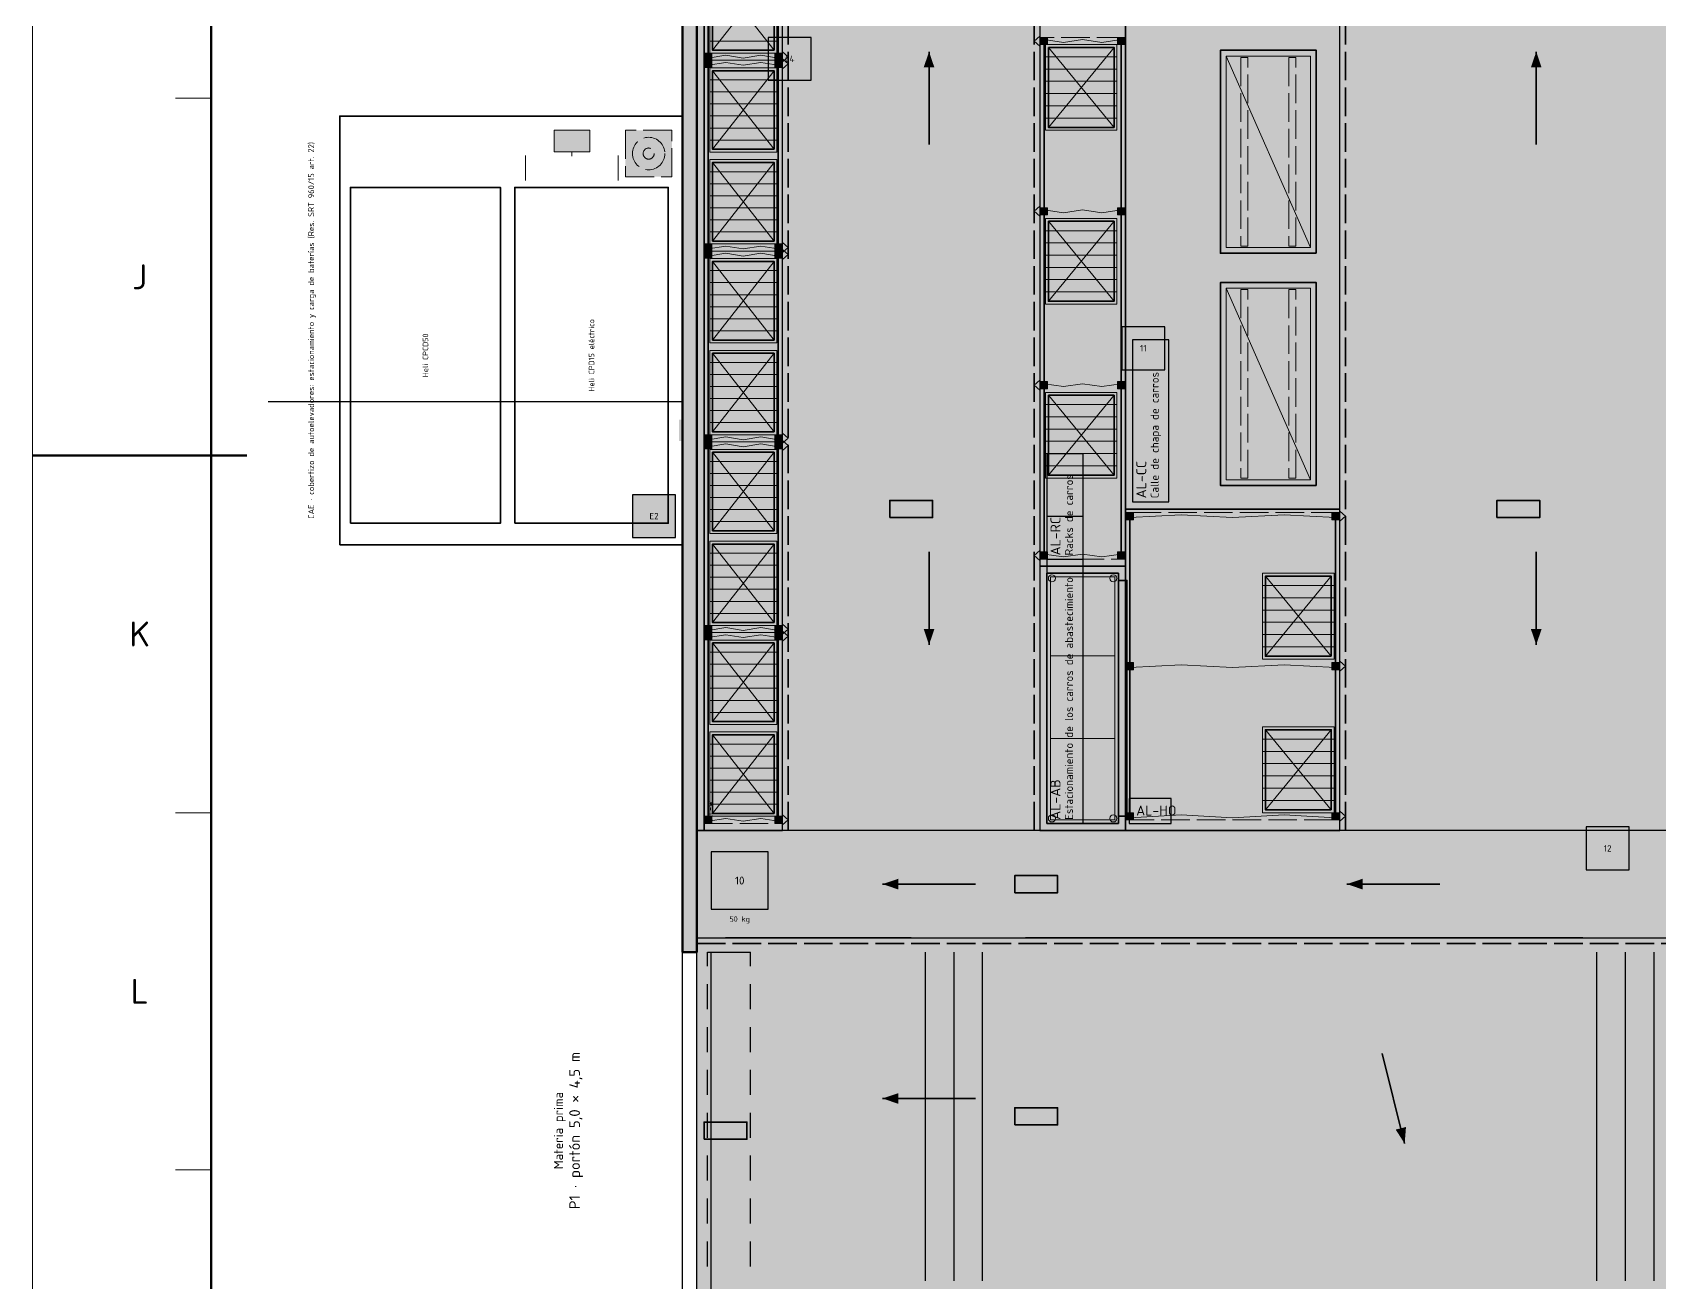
# Model space of a CAD drawing. Header units: millimetres. Extents: x 0 to 1189, y 0 to 841.
# Drawn here: x 0 to 227.8, y 304.8 to 479.7 of the extents above; entities that cross this region are included whole.
import ezdxf
from ezdxf.enums import TextEntityAlignment as Align

# ---------------------------------------------------------------- set-up
doc = ezdxf.new("R2010")
doc.units = ezdxf.units.MM
doc.linetypes.add('IRAM-E-TRAZOS', pattern=[5, 4, -1])
for name, color, linetype, lineweight in [('06-TEXTO', 7, 'CONTINUOUS', 25), ('07-RECUADRO', 7, 'CONTINUOUS', 70), ('08-FINA', 5, 'CONTINUOUS', 18), ('A-ABERTURA', 7, 'CONTINUOUS', 25), ('A-COLUMNA', 7, 'CONTINUOUS', 50), ('A-EQUIPO-FINO', 8, 'CONTINUOUS', 13), ('A-EQUIPO-OCULTO', 8, 'IRAM-E-TRAZOS', 13), ('A-EQUIPO-RELLENO', 9, 'CONTINUOUS', 13), ('A-EXTERIOR', 8, 'CONTINUOUS', 25), ('A-MURO', 7, 'CONTINUOUS', 50), ('A-RELLENO', 9, 'CONTINUOUS', 13), ('A-SECTOR', 1, 'CONTINUOUS', 25), ('A-SECTOR-TXT', 1, 'CONTINUOUS', 25), ('A-SEGURIDAD', 1, 'IRAM-E-TRAZOS', 18), ('A-TEXTO', 7, 'CONTINUOUS', 18), ('S-ESCAPE', 3, 'CONTINUOUS', 35), ('S-INCENDIO', 1, 'CONTINUOUS', 25)]:
    doc.layers.add(name, color=color, linetype=linetype, lineweight=lineweight)
for name, color, linetype, lineweight, true_color in [('A-DEFENSA', 2, 'CONTINUOUS', 35, 0xe6b400), ('A-DEM-AM', 2, 'CONTINUOUS', 35, 0xd7a500), ('A-EQUIPO', 30, 'CONTINUOUS', 35, 0xe67800), ('A-MOBILIARIO', 8, 'CONTINUOUS', 18, 0x50505a), ('A-PASILLO', 2, 'IRAM-E-TRAZOS', 35, 0xd7a500), ('A-SENDA', 2, 'CONTINUOUS', 25, 0xd7a500)]:
    doc.layers.add(name, color=color, linetype=linetype, lineweight=lineweight, true_color=true_color)
doc.styles.add('ISO3098', font='isocpeur.ttf')

msp = doc.modelspace()

# ---------------------------------------------------------------- hatches: boundary and pattern name
at = {"layer": 'A-ABERTURA', "true_color": 0x3c3c3c}
h = msp.add_hatch(color=7, dxfattribs=at)
h.dxf.hatch_style = 1
h.paths.add_polyline_path([(95, 351), (95, 353.5), (91, 353.5), (91, 351)])
at = {"layer": 'A-COLUMNA', "true_color": 0x000000}
h = msp.add_hatch(color=7, dxfattribs=at)
h.dxf.hatch_style = 1
h.paths.add_polyline_path([(90.5, 422.5), (93.5, 422.5), (93.5, 425.5), (90.5, 425.5)])
h = msp.add_hatch(color=7, dxfattribs=at)
h.dxf.hatch_style = 1
h.paths.add_polyline_path([(91, 351), (95, 351), (95, 355), (91, 355)])
h = msp.add_hatch(color=7, dxfattribs=at)
h.dxf.hatch_style = 1
h.paths.add_polyline_path([(167, 351), (171, 351), (171, 355), (167, 355)])
at = {"layer": 'A-EQUIPO-RELLENO', "true_color": 0xeedec0}
h = msp.add_hatch(color=7, dxfattribs=at)
h.dxf.hatch_style = 1
h.paths.add_polyline_path([(104.2, 476.8), (104.2, 488.6), (94.8, 488.6), (94.8, 476.8)])
at = {"layer": 'A-EQUIPO-RELLENO', "true_color": 0x969ba0}
h = msp.add_hatch(color=7, dxfattribs=at)
h.dxf.hatch_style = 1
h.paths.add_polyline_path([(141.1, 479), (141.1, 478), (142.1, 478), (142.1, 479)])
h = msp.add_hatch(color=7, dxfattribs=at)
h.dxf.hatch_style = 1
h.paths.add_polyline_path([(151.9, 479), (151.9, 478), (152.9, 478), (152.9, 479)])
h = msp.add_hatch(color=7, dxfattribs=at)
h.dxf.hatch_style = 1
h.paths.add_polyline_path([(95.1, 475.8), (95.1, 476.8), (94.1, 476.8), (94.1, 475.8)])
h = msp.add_hatch(color=7, dxfattribs=at)
h.dxf.hatch_style = 1
h.paths.add_polyline_path([(104.9, 475.8), (104.9, 476.8), (103.9, 476.8), (103.9, 475.8)])
at = {"layer": 'A-EQUIPO-RELLENO', "true_color": 0xeedec0}
h = msp.add_hatch(color=7, dxfattribs=at)
h.dxf.hatch_style = 1
h.paths.add_polyline_path([(141.8, 478), (141.8, 466), (151.8, 466), (151.8, 478)])
at = {"layer": 'A-EQUIPO-RELLENO', "true_color": 0xe8ecf2}
h = msp.add_hatch(color=7, dxfattribs=at)
h.dxf.hatch_style = 1
h.paths.add_polyline_path([(179.7, 448.8), (179.7, 477.2), (166.3, 477.2), (166.3, 448.8)])
at = {"layer": 'A-EQUIPO-RELLENO', "true_color": 0x969ba0}
h = msp.add_hatch(color=7, dxfattribs=at)
h.dxf.hatch_style = 1
h.paths.add_polyline_path([(95.1, 474.8), (95.1, 475.8), (94.1, 475.8), (94.1, 474.8)])
at = {"layer": 'A-EQUIPO-RELLENO', "true_color": 0xeedec0}
h = msp.add_hatch(color=7, dxfattribs=at)
h.dxf.hatch_style = 1
h.paths.add_polyline_path([(104.2, 462.95), (104.2, 474.75), (94.8, 474.75), (94.8, 462.95)])
at = {"layer": 'A-EQUIPO-RELLENO', "true_color": 0x969ba0}
h = msp.add_hatch(color=7, dxfattribs=at)
h.dxf.hatch_style = 1
h.paths.add_polyline_path([(104.9, 474.8), (104.9, 475.8), (103.9, 475.8), (103.9, 474.8)])
at = {"layer": 'A-EQUIPO-RELLENO', "true_color": 0xcdd0d4}
h = msp.add_hatch(color=7, dxfattribs=at)
h.dxf.hatch_style = 1
h.paths.add_polyline_path([(73, 463), (78, 463), (78, 466), (73, 466)])
at = {"layer": 'A-EQUIPO-RELLENO', "true_color": 0xd6ecd6}
h = msp.add_hatch(color=7, dxfattribs=at)
h.dxf.hatch_style = 1
h.paths.add_polyline_path([(83, 459.5), (89.5, 459.5), (89.5, 466), (83, 466)])
at = {"layer": 'A-EQUIPO-RELLENO', "true_color": 0xeedec0}
h = msp.add_hatch(color=7, dxfattribs=at)
h.dxf.hatch_style = 1
h.paths.add_polyline_path([(104.2, 450.1), (104.2, 461.9), (94.8, 461.9), (94.8, 450.1)])
at = {"layer": 'A-EQUIPO-RELLENO', "true_color": 0x969ba0}
h = msp.add_hatch(color=7, dxfattribs=at)
h.dxf.hatch_style = 1
h.paths.add_polyline_path([(141.1, 455.17), (141.1, 454.17), (142.1, 454.17), (142.1, 455.17)])
at = {"layer": 'A-EQUIPO-RELLENO', "true_color": 0xeedec0}
h = msp.add_hatch(color=7, dxfattribs=at)
h.dxf.hatch_style = 1
h.paths.add_polyline_path([(141.8, 453.67), (141.8, 441.67), (151.8, 441.67), (151.8, 453.67)])
at = {"layer": 'A-EQUIPO-RELLENO', "true_color": 0x969ba0}
h = msp.add_hatch(color=7, dxfattribs=at)
h.dxf.hatch_style = 1
h.paths.add_polyline_path([(151.9, 455.17), (151.9, 454.17), (152.9, 454.17), (152.9, 455.17)])
h = msp.add_hatch(color=7, dxfattribs=at)
h.dxf.hatch_style = 1
h.paths.add_polyline_path([(95.1, 449.1), (95.1, 450.1), (94.1, 450.1), (94.1, 449.1)])
h = msp.add_hatch(color=7, dxfattribs=at)
h.dxf.hatch_style = 1
h.paths.add_polyline_path([(95.1, 448.1), (95.1, 449.1), (94.1, 449.1), (94.1, 448.1)])
h = msp.add_hatch(color=7, dxfattribs=at)
h.dxf.hatch_style = 1
h.paths.add_polyline_path([(104.9, 449.1), (104.9, 450.1), (103.9, 450.1), (103.9, 449.1)])
h = msp.add_hatch(color=7, dxfattribs=at)
h.dxf.hatch_style = 1
h.paths.add_polyline_path([(104.9, 448.1), (104.9, 449.1), (103.9, 449.1), (103.9, 448.1)])
at = {"layer": 'A-EQUIPO-RELLENO', "true_color": 0xeedec0}
h = msp.add_hatch(color=7, dxfattribs=at)
h.dxf.hatch_style = 1
h.paths.add_polyline_path([(104.2, 436.25), (104.2, 448.05), (94.8, 448.05), (94.8, 436.25)])
at = {"layer": 'A-EQUIPO-RELLENO', "true_color": 0xe8ecf2}
h = msp.add_hatch(color=7, dxfattribs=at)
h.dxf.hatch_style = 1
h.paths.add_polyline_path([(179.7, 416.3), (179.7, 444.7), (166.3, 444.7), (166.3, 416.3)])
at = {"layer": 'A-EQUIPO-RELLENO', "true_color": 0xeedec0}
h = msp.add_hatch(color=7, dxfattribs=at)
h.dxf.hatch_style = 1
h.paths.add_polyline_path([(104.2, 423.4), (104.2, 435.2), (94.8, 435.2), (94.8, 423.4)])
at = {"layer": 'A-EQUIPO-RELLENO', "true_color": 0x969ba0}
h = msp.add_hatch(color=7, dxfattribs=at)
h.dxf.hatch_style = 1
h.paths.add_polyline_path([(141.1, 430.83), (141.1, 429.83), (142.1, 429.83), (142.1, 430.83)])
h = msp.add_hatch(color=7, dxfattribs=at)
h.dxf.hatch_style = 1
h.paths.add_polyline_path([(151.9, 430.83), (151.9, 429.83), (152.9, 429.83), (152.9, 430.83)])
at = {"layer": 'A-EQUIPO-RELLENO', "true_color": 0xeedec0}
h = msp.add_hatch(color=7, dxfattribs=at)
h.dxf.hatch_style = 1
h.paths.add_polyline_path([(141.8, 429.33), (141.8, 417.33), (151.8, 417.33), (151.8, 429.33)])
at = {"layer": 'A-EQUIPO-RELLENO', "true_color": 0x969ba0}
h = msp.add_hatch(color=7, dxfattribs=at)
h.dxf.hatch_style = 1
h.paths.add_polyline_path([(95.1, 422.4), (95.1, 423.4), (94.1, 423.4), (94.1, 422.4)])
h = msp.add_hatch(color=7, dxfattribs=at)
h.dxf.hatch_style = 1
h.paths.add_polyline_path([(95.1, 421.4), (95.1, 422.4), (94.1, 422.4), (94.1, 421.4)])
at = {"layer": 'A-EQUIPO-RELLENO', "true_color": 0xeedec0}
h = msp.add_hatch(color=7, dxfattribs=at)
h.dxf.hatch_style = 1
h.paths.add_polyline_path([(104.2, 409.55), (104.2, 421.35), (94.8, 421.35), (94.8, 409.55)])
at = {"layer": 'A-EQUIPO-RELLENO', "true_color": 0x969ba0}
h = msp.add_hatch(color=7, dxfattribs=at)
h.dxf.hatch_style = 1
h.paths.add_polyline_path([(104.9, 422.4), (104.9, 423.4), (103.9, 423.4), (103.9, 422.4)])
h = msp.add_hatch(color=7, dxfattribs=at)
h.dxf.hatch_style = 1
h.paths.add_polyline_path([(104.9, 421.4), (104.9, 422.4), (103.9, 422.4), (103.9, 421.4)])
h = msp.add_hatch(color=7, dxfattribs=at)
h.dxf.hatch_style = 1
h.paths.add_polyline_path([(154.1, 411.5), (154.1, 412.5), (153.1, 412.5), (153.1, 411.5)])
h = msp.add_hatch(color=7, dxfattribs=at)
h.dxf.hatch_style = 1
h.paths.add_polyline_path([(182.9, 411.5), (182.9, 412.5), (181.9, 412.5), (181.9, 411.5)])
at = {"layer": 'A-EQUIPO-RELLENO', "true_color": 0xeedec0}
h = msp.add_hatch(color=7, dxfattribs=at)
h.dxf.hatch_style = 1
h.paths.add_polyline_path([(104.2, 396.7), (104.2, 408.5), (94.8, 408.5), (94.8, 396.7)])
at = {"layer": 'A-EQUIPO-RELLENO', "true_color": 0x969ba0}
h = msp.add_hatch(color=7, dxfattribs=at)
h.dxf.hatch_style = 1
h.paths.add_polyline_path([(141.1, 407), (141.1, 406), (142.1, 406), (142.1, 407)])
h = msp.add_hatch(color=7, dxfattribs=at)
h.dxf.hatch_style = 1
h.paths.add_polyline_path([(151.9, 407), (151.9, 406), (152.9, 406), (152.9, 407)])
at = {"layer": 'A-EQUIPO-RELLENO', "true_color": 0xeeeeee}
h = msp.add_hatch(color=7, dxfattribs=at)
h.dxf.hatch_style = 1
h.paths.add_polyline_path([(142, 404), (142, 369), (152, 369), (152, 404)])
at = {"layer": 'A-EQUIPO-RELLENO', "true_color": 0xeedec0}
h = msp.add_hatch(color=7, dxfattribs=at)
h.dxf.hatch_style = 1
h.paths.add_polyline_path([(182.2, 392), (182.2, 404), (172.2, 404), (172.2, 392)])
at = {"layer": 'A-EQUIPO-RELLENO', "true_color": 0x969ba0}
h = msp.add_hatch(color=7, dxfattribs=at)
h.dxf.hatch_style = 1
h.paths.add_polyline_path([(95.1, 395.7), (95.1, 396.7), (94.1, 396.7), (94.1, 395.7)])
h = msp.add_hatch(color=7, dxfattribs=at)
h.dxf.hatch_style = 1
h.paths.add_polyline_path([(104.9, 395.7), (104.9, 396.7), (103.9, 396.7), (103.9, 395.7)])
h = msp.add_hatch(color=7, dxfattribs=at)
h.dxf.hatch_style = 1
h.paths.add_polyline_path([(95.1, 394.7), (95.1, 395.7), (94.1, 395.7), (94.1, 394.7)])
at = {"layer": 'A-EQUIPO-RELLENO', "true_color": 0xeedec0}
h = msp.add_hatch(color=7, dxfattribs=at)
h.dxf.hatch_style = 1
h.paths.add_polyline_path([(104.2, 382.85), (104.2, 394.65), (94.8, 394.65), (94.8, 382.85)])
at = {"layer": 'A-EQUIPO-RELLENO', "true_color": 0x969ba0}
h = msp.add_hatch(color=7, dxfattribs=at)
h.dxf.hatch_style = 1
h.paths.add_polyline_path([(104.9, 394.7), (104.9, 395.7), (103.9, 395.7), (103.9, 394.7)])
h = msp.add_hatch(color=7, dxfattribs=at)
h.dxf.hatch_style = 1
h.paths.add_polyline_path([(154.1, 390.5), (154.1, 391.5), (153.1, 391.5), (153.1, 390.5)])
h = msp.add_hatch(color=7, dxfattribs=at)
h.dxf.hatch_style = 1
h.paths.add_polyline_path([(182.9, 390.5), (182.9, 391.5), (181.9, 391.5), (181.9, 390.5)])
at = {"layer": 'A-EQUIPO-RELLENO', "true_color": 0xeedec0}
h = msp.add_hatch(color=7, dxfattribs=at)
h.dxf.hatch_style = 1
h.paths.add_polyline_path([(104.2, 370), (104.2, 381.8), (94.8, 381.8), (94.8, 370)])
h = msp.add_hatch(color=7, dxfattribs=at)
h.dxf.hatch_style = 1
h.paths.add_polyline_path([(182.2, 370.5), (182.2, 382.5), (172.2, 382.5), (172.2, 370.5)])
at = {"layer": 'A-EQUIPO-RELLENO', "true_color": 0x969ba0}
h = msp.add_hatch(color=7, dxfattribs=at)
h.dxf.hatch_style = 1
h.paths.add_polyline_path([(95.1, 369), (95.1, 370), (94.1, 370), (94.1, 369)])
h = msp.add_hatch(color=7, dxfattribs=at)
h.dxf.hatch_style = 1
h.paths.add_polyline_path([(104.9, 369), (104.9, 370), (103.9, 370), (103.9, 369)])
h = msp.add_hatch(color=7, dxfattribs=at)
h.dxf.hatch_style = 1
h.paths.add_polyline_path([(154.1, 369.5), (154.1, 370.5), (153.1, 370.5), (153.1, 369.5)])
h = msp.add_hatch(color=7, dxfattribs=at)
h.dxf.hatch_style = 1
h.paths.add_polyline_path([(182.9, 369.5), (182.9, 370.5), (181.9, 370.5), (181.9, 369.5)])
at = {"layer": 'A-MURO', "true_color": 0x464646}
h = msp.add_hatch(color=7, dxfattribs=at)
h.dxf.hatch_style = 1
h.paths.add_polyline_path([(123, 640), (123, 638), (93, 638), (93, 351), (91, 351), (91, 640)])
at = {"layer": 'A-RELLENO', "true_color": 0xcde1f5}
h = msp.add_hatch(color=7, dxfattribs=at)
h.dxf.hatch_style = 1
h.paths.add_polyline_path([(93, 368), (94, 368), (94, 638), (93, 638)])
h = msp.add_hatch(color=7, dxfattribs=at)
h.dxf.hatch_style = 1
h.paths.add_polyline_path([(94, 368), (105, 368), (105, 638), (94, 638)])
at = {"layer": 'A-RELLENO', "true_color": 0xe2e2e2}
h = msp.add_hatch(color=7, dxfattribs=at)
h.dxf.hatch_style = 1
h.paths.add_polyline_path([(105, 368), (141, 368), (141, 638), (105, 638)])
h = msp.add_hatch(color=7, dxfattribs=at)
h.dxf.hatch_style = 1
h.paths.add_polyline_path([(183, 368), (233, 368), (233, 638), (183, 638)])
at = {"layer": 'A-RELLENO', "true_color": 0xcde1f5}
h = msp.add_hatch(color=7, dxfattribs=at)
h.dxf.hatch_style = 1
h.paths.add_polyline_path([(141, 405), (153, 405), (153, 529.5), (141, 529.5)])
h = msp.add_hatch(color=7, dxfattribs=at)
h.dxf.hatch_style = 1
h.paths.add_polyline_path([(153, 413), (183, 413), (183, 511), (153, 511)])
h = msp.add_hatch(color=7, dxfattribs=at)
h.dxf.hatch_style = 1
h.paths.add_polyline_path([(153, 368), (183, 368), (183, 413), (153, 413)])
h = msp.add_hatch(color=7, dxfattribs=at)
h.dxf.hatch_style = 1
h.paths.add_polyline_path([(141, 368), (153, 368), (153, 405), (141, 405)])
at = {"layer": 'A-RELLENO', "true_color": 0xfff4b4}
h = msp.add_hatch(color=7, dxfattribs=at)
h.dxf.hatch_style = 1
h.paths.add_polyline_path([(93, 353), (853, 353), (853, 368), (93, 368)])
at = {"layer": 'A-RELLENO', "true_color": 0xe2e2e2}
h = msp.add_hatch(color=7, dxfattribs=at)
h.dxf.hatch_style = 1
h.paths.add_polyline_path([(93, 303), (853, 303), (853, 353), (93, 353)])
at = {"layer": 'A-SECTOR-TXT', "true_color": 0xffffff}
h = msp.add_hatch(color=7, dxfattribs=at)
h.dxf.hatch_style = 1
h.paths.add_polyline_path([(159.06, 414), (159.06, 436.67), (154, 436.67), (154, 414)])
h = msp.add_hatch(color=7, dxfattribs=at)
h.dxf.hatch_style = 1
h.paths.add_polyline_path([(147.06, 406), (147.06, 420.73), (142, 420.73), (142, 406)])
h = msp.add_hatch(color=7, dxfattribs=at)
h.dxf.hatch_style = 1
h.paths.add_polyline_path([(147.06, 369), (147.06, 411.95), (142, 411.95), (142, 369)])
h = msp.add_hatch(color=7, dxfattribs=at)
h.dxf.hatch_style = 1
h.paths.add_polyline_path([(153.5, 368.97), (159.41, 368.97), (159.41, 372.5), (153.5, 372.5)])
at = {"layer": 'S-ESCAPE', "true_color": 0x008c46}
h = msp.add_hatch(color=7, dxfattribs=at)
h.dxf.hatch_style = 1
h.paths.add_polyline_path([(125.5, 477), (124.75, 474.8), (126.25, 474.8)])
h = msp.add_hatch(color=7, dxfattribs=at)
h.dxf.hatch_style = 1
h.paths.add_polyline_path([(210.5, 477), (209.75, 474.8), (211.25, 474.8)])
h = msp.add_hatch(color=7, dxfattribs=at)
h.dxf.hatch_style = 1
h.paths.add_polyline_path([(120, 411.8), (123, 411.8), (123, 414.2), (120, 414.2)])
h = msp.add_hatch(color=7, dxfattribs=at)
h.dxf.hatch_style = 1
h.paths.add_polyline_path([(205, 411.8), (208, 411.8), (208, 414.2), (205, 414.2)])
h = msp.add_hatch(color=7, dxfattribs=at)
h.dxf.hatch_style = 1
h.paths.add_polyline_path([(125.5, 394), (126.25, 396.2), (124.75, 396.2)])
h = msp.add_hatch(color=7, dxfattribs=at)
h.dxf.hatch_style = 1
h.paths.add_polyline_path([(210.5, 394), (211.25, 396.2), (209.75, 396.2)])
h = msp.add_hatch(color=7, dxfattribs=at)
h.dxf.hatch_style = 1
h.paths.add_polyline_path([(119, 360.5), (121.2, 359.75), (121.2, 361.25)])
h = msp.add_hatch(color=7, dxfattribs=at)
h.dxf.hatch_style = 1
h.paths.add_polyline_path([(137.5, 359.3), (140.5, 359.3), (140.5, 361.7), (137.5, 361.7)])
h = msp.add_hatch(color=7, dxfattribs=at)
h.dxf.hatch_style = 1
h.paths.add_polyline_path([(184, 360.5), (186.2, 359.75), (186.2, 361.25)])
h = msp.add_hatch(color=7, dxfattribs=at)
h.dxf.hatch_style = 1
h.paths.add_polyline_path([(119, 330.5), (121.2, 329.75), (121.2, 331.25)])
h = msp.add_hatch(color=7, dxfattribs=at)
h.dxf.hatch_style = 1
h.paths.add_polyline_path([(137.5, 326.8), (140.5, 326.8), (140.5, 329.2), (137.5, 329.2)])
h = msp.add_hatch(color=7, dxfattribs=at)
h.dxf.hatch_style = 1
h.paths.add_polyline_path([(94, 324.8), (97, 324.8), (97, 327.2), (94, 327.2)])
h = msp.add_hatch(color=7, dxfattribs=at)
h.dxf.hatch_style = 1
h.paths.add_polyline_path([(192.08, 324.19), (192.27, 326.51), (190.82, 326.15)])
at = {"layer": 'S-INCENDIO', "true_color": 0xc81414}
h = msp.add_hatch(color=7, dxfattribs=at)
h.dxf.hatch_style = 1
h.paths.add_polyline_path([(103, 473), (109, 473), (109, 479), (103, 479)])
h = msp.add_hatch(color=7, dxfattribs=at)
h.dxf.hatch_style = 1
h.paths.add_polyline_path([(152.5, 432.5), (158.5, 432.5), (158.5, 438.5), (152.5, 438.5)])
h = msp.add_hatch(color=7, dxfattribs=at)
h.dxf.hatch_style = 1
h.paths.add_polyline_path([(84, 409), (90, 409), (90, 415), (84, 415)])
h = msp.add_hatch(color=7, dxfattribs=at)
h.dxf.hatch_style = 1
h.paths.add_polyline_path([(217.5, 362.5), (223.5, 362.5), (223.5, 368.5), (217.5, 368.5)])
h = msp.add_hatch(color=7, dxfattribs=at)
h.dxf.hatch_style = 1
h.paths.add_polyline_path([(95, 357), (103, 357), (103, 365), (95, 365)])

# ---------------------------------------------------------------- linework, layer by layer
at = {"layer": '07-RECUADRO'}
msp.add_line((0, 420.5), (30, 420.5), dxfattribs=at)
msp.add_lwpolyline([(25, 10), (1179, 10), (1179, 831), (25, 831)], close=True, dxfattribs=at)
at = {"layer": '08-FINA'}
for p, q in [((25, 470.5), (20, 470.5)), ((25, 370.5), (20, 370.5)), ((25, 320.5), (20, 320.5))]:
    msp.add_line(p, q, dxfattribs=at)
msp.add_lwpolyline([(0, 0), (1189, 0), (1189, 841), (0, 841)], close=True, dxfattribs=at)
at = {"layer": 'A-ABERTURA'}
for p, q in [((93, 301), (93, 351)), ((94.5, 349), (94.5, 351)), ((94.5, 351), (100.5, 351)), ((95, 301), (95, 351)), ((100.5, 349), (100.5, 351)), ((94.5, 343), (94.5, 346.5)), ((100.5, 343), (100.5, 346.5)), ((94.5, 337), (94.5, 340.5)), ((100.5, 337), (100.5, 340.5)), ((94.5, 331), (94.5, 334.5)), ((100.5, 331), (100.5, 334.5)), ((94.5, 325), (94.5, 328.5)), ((100.5, 325), (100.5, 328.5)), ((94.5, 319), (94.5, 322.5)), ((100.5, 319), (100.5, 322.5)), ((94.5, 313), (94.5, 316.5)), ((100.5, 313), (100.5, 316.5)), ((94.5, 307), (94.5, 310.5)), ((100.5, 307), (100.5, 310.5))]:
    msp.add_line(p, q, dxfattribs=at)
at = {"layer": 'A-DEFENSA'}
for p, q in [((97, 353), (123, 353)), ((139, 353), (217, 353))]:
    msp.add_line(p, q, dxfattribs=at)
at = {"layer": 'A-DEM-AM'}
for points in [[(44.5, 411), (65.5, 411), (65.5, 458), (44.5, 458)], [(67.5, 411), (89, 411), (89, 458), (67.5, 458)]]:
    msp.add_lwpolyline(points, close=True, dxfattribs=at)
at = {"layer": 'A-EQUIPO'}
for p, q in [((94.6, 475.8), (94.6, 502.5)), ((104.4, 475.8), (104.4, 502.5)), ((141.6, 479), (141.6, 406)), ((152.4, 479), (152.4, 406)), ((94.6, 449.1), (94.6, 475.8)), ((104.4, 449.1), (104.4, 475.8)), ((94.6, 422.4), (94.6, 449.1)), ((104.4, 422.4), (104.4, 449.1)), ((94.6, 395.7), (94.6, 422.4)), ((104.4, 395.7), (104.4, 422.4)), ((153.6, 369.5), (153.6, 412.5)), ((182.4, 369.5), (182.4, 412.5)), ((94.6, 369), (94.6, 395.7)), ((104.4, 369), (104.4, 395.7))]:
    msp.add_line(p, q, dxfattribs=at)
for points in [[(103.8, 477.2), (103.8, 488.2), (95.2, 488.2), (95.2, 477.2)], [(142.2, 477.6), (142.2, 466.4), (151.4, 466.4), (151.4, 477.6)], [(179.7, 448.8), (179.7, 477.2), (166.3, 477.2), (166.3, 448.8)], [(103.8, 463.35), (103.8, 474.35), (95.2, 474.35), (95.2, 463.35)], [(43, 408), (91, 408), (91, 468), (43, 468)], [(103.8, 450.5), (103.8, 461.5), (95.2, 461.5), (95.2, 450.5)], [(142.2, 453.27), (142.2, 442.07), (151.4, 442.07), (151.4, 453.27)], [(103.8, 436.65), (103.8, 447.65), (95.2, 447.65), (95.2, 436.65)], [(179.7, 416.3), (179.7, 444.7), (166.3, 444.7), (166.3, 416.3)], [(103.8, 423.8), (103.8, 434.8), (95.2, 434.8), (95.2, 423.8)], [(142.2, 428.93), (142.2, 417.73), (151.4, 417.73), (151.4, 428.93)], [(103.8, 409.95), (103.8, 420.95), (95.2, 420.95), (95.2, 409.95)], [(103.8, 397.1), (103.8, 408.1), (95.2, 408.1), (95.2, 397.1)], [(142, 404), (142, 369), (152, 369), (152, 404)], [(181.8, 392.4), (181.8, 403.6), (172.6, 403.6), (172.6, 392.4)], [(103.8, 383.25), (103.8, 394.25), (95.2, 394.25), (95.2, 383.25)], [(103.8, 370.4), (103.8, 381.4), (95.2, 381.4), (95.2, 370.4)], [(181.8, 370.9), (181.8, 382.1), (172.6, 382.1), (172.6, 370.9)]]:
    msp.add_lwpolyline(points, close=True, dxfattribs=at)
msp.add_lwpolyline([(152, 403), (153.2, 403), (153.2, 370), (152, 370)], dxfattribs=at)
at = {"layer": 'A-EQUIPO-FINO'}
for p, q in [((103.8, 477.2), (95.2, 488.2)), ((95.2, 477.2), (103.8, 488.2)), ((104.2, 478.49), (94.8, 478.49)), ((141.8, 476.29), (151.8, 476.29)), ((142.2, 477.6), (151.4, 466.4)), ((151.4, 477.6), (142.2, 466.4)), ((178.9, 449.6), (167.1, 476.4)), ((103.8, 463.35), (95.2, 474.35)), ((95.2, 463.35), (103.8, 474.35)), ((141.8, 474.57), (151.8, 474.57)), ((104.2, 473.06), (94.8, 473.06)), ((141.8, 472.86), (151.8, 472.86)), ((104.2, 471.38), (94.8, 471.38)), ((104.2, 469.69), (94.8, 469.69)), ((141.8, 471.14), (151.8, 471.14)), ((141.8, 469.43), (151.8, 469.43)), ((104.2, 468.01), (94.8, 468.01)), ((141.8, 467.71), (151.8, 467.71)), ((104.2, 466.32), (94.8, 466.32)), ((104.2, 464.64), (94.8, 464.64)), ((75.5, 463), (75.5, 462.38)), ((104.2, 460.21), (94.8, 460.21)), ((103.8, 450.5), (95.2, 461.5)), ((95.2, 450.5), (103.8, 461.5)), ((104.2, 458.53), (94.8, 458.53)), ((104.2, 456.84), (94.8, 456.84)), ((104.2, 455.16), (94.8, 455.16)), ((104.2, 453.47), (94.8, 453.47)), ((142.2, 453.27), (151.4, 442.07)), ((151.4, 453.27), (142.2, 442.07)), ((104.2, 451.79), (94.8, 451.79)), ((141.8, 451.95), (151.8, 451.95)), ((141.8, 450.24), (151.8, 450.24)), ((103.8, 436.65), (95.2, 447.65)), ((95.2, 436.65), (103.8, 447.65)), ((141.8, 448.52), (151.8, 448.52)), ((141.8, 446.81), (151.8, 446.81)), ((104.2, 446.36), (94.8, 446.36)), ((104.2, 444.68), (94.8, 444.68)), ((141.8, 445.1), (151.8, 445.1)), ((104.2, 442.99), (94.8, 442.99)), ((141.8, 443.38), (151.8, 443.38)), ((178.9, 417.1), (167.1, 443.9)), ((104.2, 441.31), (94.8, 441.31)), ((104.2, 439.62), (94.8, 439.62)), ((104.2, 437.94), (94.8, 437.94)), ((104.2, 433.51), (94.8, 433.51)), ((103.8, 423.8), (95.2, 434.8)), ((95.2, 423.8), (103.8, 434.8)), ((104.2, 431.83), (94.8, 431.83)), ((104.2, 430.14), (94.8, 430.14)), ((104.2, 428.46), (94.8, 428.46)), ((142.2, 428.93), (151.4, 417.73)), ((151.4, 428.93), (142.2, 417.73)), ((104.2, 426.77), (94.8, 426.77)), ((141.8, 427.62), (151.8, 427.62)), ((141.8, 425.9), (151.8, 425.9)), ((104.2, 425.09), (94.8, 425.09)), ((141.8, 424.19), (151.8, 424.19)), ((141.8, 422.48), (151.8, 422.48)), ((104.2, 419.66), (94.8, 419.66)), ((103.8, 409.95), (95.2, 420.95)), ((95.2, 409.95), (103.8, 420.95)), ((141.8, 420.76), (151.8, 420.76)), ((104.2, 417.98), (94.8, 417.98)), ((141.8, 419.05), (151.8, 419.05)), ((104.2, 416.29), (94.8, 416.29)), ((104.2, 414.61), (94.8, 414.61)), ((104.2, 412.92), (94.8, 412.92)), ((104.2, 411.24), (94.8, 411.24)), ((103.8, 397.1), (95.2, 408.1)), ((95.2, 397.1), (103.8, 408.1)), ((104.2, 406.81), (94.8, 406.81)), ((104.2, 405.13), (94.8, 405.13)), ((104.2, 403.44), (94.8, 403.44)), ((181.8, 392.4), (172.6, 403.6)), ((172.6, 392.4), (181.8, 403.6)), ((104.2, 401.76), (94.8, 401.76)), ((182.2, 402.29), (172.2, 402.29)), ((104.2, 400.07), (94.8, 400.07)), ((182.2, 400.57), (172.2, 400.57)), ((182.2, 398.86), (172.2, 398.86)), ((104.2, 398.39), (94.8, 398.39)), ((182.2, 397.14), (172.2, 397.14)), ((103.8, 383.25), (95.2, 394.25)), ((95.2, 383.25), (103.8, 394.25)), ((182.2, 395.43), (172.2, 395.43)), ((104.2, 392.96), (94.8, 392.96)), ((142.5, 392.45), (151.5, 392.45)), ((182.2, 393.71), (172.2, 393.71)), ((104.2, 391.28), (94.8, 391.28)), ((104.2, 389.59), (94.8, 389.59)), ((104.2, 387.91), (94.8, 387.91)), ((104.2, 386.22), (94.8, 386.22)), ((104.2, 384.54), (94.8, 384.54)), ((103.8, 370.4), (95.2, 381.4)), ((95.2, 370.4), (103.8, 381.4)), ((142.5, 380.9), (151.5, 380.9)), ((182.2, 380.79), (172.2, 380.79)), ((181.8, 370.9), (172.6, 382.1)), ((172.6, 370.9), (181.8, 382.1)), ((104.2, 380.11), (94.8, 380.11)), ((104.2, 378.43), (94.8, 378.43)), ((182.2, 379.07), (172.2, 379.07)), ((104.2, 376.74), (94.8, 376.74)), ((182.2, 377.36), (172.2, 377.36)), ((104.2, 375.06), (94.8, 375.06)), ((182.2, 375.64), (172.2, 375.64)), ((182.2, 373.93), (172.2, 373.93)), ((104.2, 373.37), (94.8, 373.37)), ((104.2, 371.69), (94.8, 371.69)), ((182.2, 372.21), (172.2, 372.21))]:
    msp.add_line(p, q, dxfattribs=at)
for points in [[(104.2, 476.8), (104.2, 488.6), (94.8, 488.6), (94.8, 476.8)], [(141.1, 479), (141.1, 478), (142.1, 478), (142.1, 479)], [(151.9, 479), (151.9, 478), (152.9, 478), (152.9, 479)], [(95.1, 475.8), (95.1, 476.8), (94.1, 476.8), (94.1, 475.8)], [(104.9, 475.8), (104.9, 476.8), (103.9, 476.8), (103.9, 475.8)], [(141.8, 478), (141.8, 466), (151.8, 466), (151.8, 478)], [(178.9, 449.6), (178.9, 476.4), (167.1, 476.4), (167.1, 449.6)], [(95.1, 474.8), (95.1, 475.8), (94.1, 475.8), (94.1, 474.8)], [(104.2, 462.95), (104.2, 474.75), (94.8, 474.75), (94.8, 462.95)], [(104.9, 474.8), (104.9, 475.8), (103.9, 475.8), (103.9, 474.8)], [(104.2, 450.1), (104.2, 461.9), (94.8, 461.9), (94.8, 450.1)], [(141.1, 455.17), (141.1, 454.17), (142.1, 454.17), (142.1, 455.17)], [(141.8, 453.67), (141.8, 441.67), (151.8, 441.67), (151.8, 453.67)], [(151.9, 455.17), (151.9, 454.17), (152.9, 454.17), (152.9, 455.17)], [(95.1, 449.1), (95.1, 450.1), (94.1, 450.1), (94.1, 449.1)], [(95.1, 448.1), (95.1, 449.1), (94.1, 449.1), (94.1, 448.1)], [(104.9, 449.1), (104.9, 450.1), (103.9, 450.1), (103.9, 449.1)], [(104.9, 448.1), (104.9, 449.1), (103.9, 449.1), (103.9, 448.1)], [(104.2, 436.25), (104.2, 448.05), (94.8, 448.05), (94.8, 436.25)], [(178.9, 417.1), (178.9, 443.9), (167.1, 443.9), (167.1, 417.1)], [(104.2, 423.4), (104.2, 435.2), (94.8, 435.2), (94.8, 423.4)], [(141.1, 430.83), (141.1, 429.83), (142.1, 429.83), (142.1, 430.83)], [(151.9, 430.83), (151.9, 429.83), (152.9, 429.83), (152.9, 430.83)], [(141.8, 429.33), (141.8, 417.33), (151.8, 417.33), (151.8, 429.33)], [(95.1, 422.4), (95.1, 423.4), (94.1, 423.4), (94.1, 422.4)], [(95.1, 421.4), (95.1, 422.4), (94.1, 422.4), (94.1, 421.4)], [(104.2, 409.55), (104.2, 421.35), (94.8, 421.35), (94.8, 409.55)], [(104.9, 422.4), (104.9, 423.4), (103.9, 423.4), (103.9, 422.4)], [(104.9, 421.4), (104.9, 422.4), (103.9, 422.4), (103.9, 421.4)], [(154.1, 411.5), (154.1, 412.5), (153.1, 412.5), (153.1, 411.5)], [(182.9, 411.5), (182.9, 412.5), (181.9, 412.5), (181.9, 411.5)], [(104.2, 396.7), (104.2, 408.5), (94.8, 408.5), (94.8, 396.7)], [(141.1, 407), (141.1, 406), (142.1, 406), (142.1, 407)], [(151.9, 407), (151.9, 406), (152.9, 406), (152.9, 407)], [(142.5, 403.5), (142.5, 369.5), (151.5, 369.5), (151.5, 403.5)], [(182.2, 392), (182.2, 404), (172.2, 404), (172.2, 392)], [(95.1, 395.7), (95.1, 396.7), (94.1, 396.7), (94.1, 395.7)], [(104.9, 395.7), (104.9, 396.7), (103.9, 396.7), (103.9, 395.7)], [(95.1, 394.7), (95.1, 395.7), (94.1, 395.7), (94.1, 394.7)], [(104.2, 382.85), (104.2, 394.65), (94.8, 394.65), (94.8, 382.85)], [(104.9, 394.7), (104.9, 395.7), (103.9, 395.7), (103.9, 394.7)], [(154.1, 390.5), (154.1, 391.5), (153.1, 391.5), (153.1, 390.5)], [(182.9, 390.5), (182.9, 391.5), (181.9, 391.5), (181.9, 390.5)], [(104.2, 370), (104.2, 381.8), (94.8, 381.8), (94.8, 370)], [(182.2, 370.5), (182.2, 382.5), (172.2, 382.5), (172.2, 370.5)], [(95.1, 369), (95.1, 370), (94.1, 370), (94.1, 369)], [(104.9, 369), (104.9, 370), (103.9, 370), (103.9, 369)], [(154.1, 369.5), (154.1, 370.5), (153.1, 370.5), (153.1, 369.5)], [(182.9, 369.5), (182.9, 370.5), (181.9, 370.5), (181.9, 369.5)]]:
    msp.add_lwpolyline(points, close=True, dxfattribs=at)
for points in [[(141.6, 478.7), (144.3, 478.3), (147, 478.7), (149.7, 478.3), (152.4, 478.7)], [(104.4, 476.1), (101.95, 476.5), (99.5, 476.1), (97.05, 476.5), (94.6, 476.1)], [(104.4, 475.1), (101.95, 475.5), (99.5, 475.1), (97.05, 475.5), (94.6, 475.1)], [(141.6, 454.87), (144.3, 454.47), (147, 454.87), (149.7, 454.47), (152.4, 454.87)], [(104.4, 449.4), (101.95, 449.8), (99.5, 449.4), (97.05, 449.8), (94.6, 449.4)], [(104.4, 448.4), (101.95, 448.8), (99.5, 448.4), (97.05, 448.8), (94.6, 448.4)], [(141.6, 430.53), (144.3, 430.13), (147, 430.53), (149.7, 430.13), (152.4, 430.53)], [(104.4, 422.7), (101.95, 423.1), (99.5, 422.7), (97.05, 423.1), (94.6, 422.7)], [(104.4, 421.7), (101.95, 422.1), (99.5, 421.7), (97.05, 422.1), (94.6, 421.7)], [(182.4, 411.8), (175.2, 412.2), (168, 411.8), (160.8, 412.2), (153.6, 411.8)], [(141.6, 406.7), (144.3, 406.3), (147, 406.7), (149.7, 406.3), (152.4, 406.7)], [(104.4, 396), (101.95, 396.4), (99.5, 396), (97.05, 396.4), (94.6, 396)], [(104.4, 395), (101.95, 395.4), (99.5, 395), (97.05, 395.4), (94.6, 395)], [(182.4, 390.8), (175.2, 391.2), (168, 390.8), (160.8, 391.2), (153.6, 390.8)], [(104.4, 369.3), (101.95, 369.7), (99.5, 369.3), (97.05, 369.7), (94.6, 369.3)], [(182.4, 369.8), (175.2, 370.2), (168, 369.8), (160.8, 370.2), (153.6, 369.8)]]:
    msp.add_lwpolyline(points, dxfattribs=at)
for centre in [(142.7, 403.3), (151.3, 403.3), (142.7, 369.7), (151.3, 369.7)]:
    msp.add_circle(centre, 0.5, dxfattribs=at)
at = {"layer": 'A-EQUIPO-OCULTO'}
for p, q in [((69, 459), (69, 462.5)), ((82, 459), (82, 462.5))]:
    msp.add_line(p, q, dxfattribs=at)
for points in [[(105, 475.8), (105, 502.5), (94, 502.5), (94, 475.8)], [(141, 479), (141, 406), (153, 406), (153, 479)], [(170.15, 449.8), (170.15, 476.2), (169.15, 476.2), (169.15, 449.8)], [(176.85, 449.8), (176.85, 476.2), (175.85, 476.2), (175.85, 449.8)], [(105, 449.1), (105, 475.8), (94, 475.8), (94, 449.1)], [(105, 422.4), (105, 449.1), (94, 449.1), (94, 422.4)], [(170.15, 417.3), (170.15, 443.7), (169.15, 443.7), (169.15, 417.3)], [(176.85, 417.3), (176.85, 443.7), (175.85, 443.7), (175.85, 417.3)], [(105, 395.7), (105, 422.4), (94, 422.4), (94, 395.7)], [(183, 369.5), (183, 412.5), (153, 412.5), (153, 369.5)], [(105, 369), (105, 395.7), (94, 395.7), (94, 369)]]:
    msp.add_lwpolyline(points, close=True, dxfattribs=at)
at = {"layer": 'A-EXTERIOR'}
msp.add_lwpolyline([(33, 228), (91, 228), (91, 428), (33, 428)], dxfattribs=at)
at = {"layer": 'A-MOBILIARIO'}
msp.add_lwpolyline([(73, 463), (78, 463), (78, 466), (73, 466)], close=True, dxfattribs=at)
at = {"layer": 'A-MURO'}
msp.add_lwpolyline([(123, 640), (123, 638), (93, 638), (93, 351), (91, 351), (91, 640)], close=True, dxfattribs=at)
at = {"layer": 'A-PASILLO'}
for p, q in [((105.8, 368), (105.8, 638)), ((140.2, 368), (140.2, 638)), ((183.8, 368), (183.8, 638)), ((93, 352.2), (853, 352.2))]:
    msp.add_line(p, q, dxfattribs=at)
at = {"layer": 'A-SECTOR'}
for points in [[(93, 368), (94, 368), (94, 638), (93, 638)], [(94, 368), (105, 368), (105, 638), (94, 638)], [(141, 405), (153, 405), (153, 529.5), (141, 529.5)], [(153, 413), (183, 413), (183, 511), (153, 511)], [(153, 368), (183, 368), (183, 413), (153, 413)], [(141, 368), (153, 368), (153, 405), (141, 405)]]:
    msp.add_lwpolyline(points, close=True, dxfattribs=at)
at = {"layer": 'A-SECTOR-TXT'}
for points in [[(159.06, 414), (159.06, 436.67), (154, 436.67), (154, 414)], [(147.06, 406), (147.06, 420.73), (142, 420.73), (142, 406)], [(147.06, 369), (147.06, 411.95), (142, 411.95), (142, 369)], [(153.5, 368.97), (159.41, 368.97), (159.41, 372.5), (153.5, 372.5)]]:
    msp.add_lwpolyline(points, close=True, dxfattribs=at)
at = {"layer": 'A-SEGURIDAD'}
for points in [[(141, 479.2), (140.2, 478.5), (141, 477.8)], [(105, 475.6), (105.8, 476.3), (105, 477)], [(105, 474.6), (105.8, 475.3), (105, 476)], [(141, 455.37), (140.2, 454.67), (141, 453.97)], [(105, 448.9), (105.8, 449.6), (105, 450.3)], [(105, 447.9), (105.8, 448.6), (105, 449.3)], [(141, 431.03), (140.2, 430.33), (141, 429.63)], [(105, 422.2), (105.8, 422.9), (105, 423.6)], [(105, 421.2), (105.8, 421.9), (105, 422.6)], [(183, 411.3), (183.8, 412), (183, 412.7)], [(141, 407.2), (140.2, 406.5), (141, 405.8)], [(105, 395.5), (105.8, 396.2), (105, 396.9)], [(105, 394.5), (105.8, 395.2), (105, 395.9)], [(183, 390.3), (183.8, 391), (183, 391.7)], [(105, 368.8), (105.8, 369.5), (105, 370.2)], [(183, 369.3), (183.8, 370), (183, 370.7)]]:
    msp.add_lwpolyline(points, dxfattribs=at)
msp.add_lwpolyline([(83, 459.5), (89.5, 459.5), (89.5, 466), (83, 466)], close=True, dxfattribs=at)
for radius in [2.27, 0.78]:
    msp.add_circle((86.25, 462.75), radius, dxfattribs=at)
at = {"layer": 'A-SENDA'}
for p, q in [((125, 305), (125, 351)), ((129, 305), (129, 351)), ((133, 305), (133, 351)), ((219, 305), (219, 351)), ((223, 305), (223, 351)), ((227, 305), (227, 351))]:
    msp.add_line(p, q, dxfattribs=at)
msp.add_lwpolyline([(93, 353), (853, 353), (853, 368), (93, 368)], close=True, dxfattribs=at)
at = {"layer": 'S-ESCAPE'}
for p, q in [((125.5, 464), (125.5, 477)), ((210.5, 464), (210.5, 477)), ((125.5, 407), (125.5, 394)), ((210.5, 407), (210.5, 394)), ((132, 360.5), (119, 360.5)), ((197, 360.5), (184, 360.5)), ((188.92, 336.81), (192.08, 324.19)), ((132, 330.5), (119, 330.5))]:
    msp.add_line(p, q, dxfattribs=at)
for points in [[(120, 411.8), (126, 411.8), (126, 414.2), (120, 414.2)], [(205, 411.8), (211, 411.8), (211, 414.2), (205, 414.2)], [(137.5, 359.3), (143.5, 359.3), (143.5, 361.7), (137.5, 361.7)], [(137.5, 326.8), (143.5, 326.8), (143.5, 329.2), (137.5, 329.2)], [(94, 324.8), (100, 324.8), (100, 327.2), (94, 327.2)]]:
    msp.add_lwpolyline(points, close=True, dxfattribs=at)
at = {"layer": 'S-INCENDIO'}
for points in [[(103, 473), (109, 473), (109, 479), (103, 479)], [(152.5, 432.5), (158.5, 432.5), (158.5, 438.5), (152.5, 438.5)], [(84, 409), (90, 409), (90, 415), (84, 415)], [(217.5, 362.5), (223.5, 362.5), (223.5, 368.5), (217.5, 368.5)], [(95, 357), (103, 357), (103, 365), (95, 365)]]:
    msp.add_lwpolyline(points, close=True, dxfattribs=at)

# ---------------------------------------------------------------- texts
at = {"layer": '06-TEXTO', "style": 'ISO3098'}
for s, p in [('J', (15, 445.5)), ('K', (15, 395.5)), ('L', (15, 345.5))]:
    msp.add_text(s, height=3.5, dxfattribs=at).set_placement(p, align=Align.MIDDLE_CENTER)
at = {"layer": 'A-SECTOR-TXT', "style": 'ISO3098'}
for s, height, p in [('Calle de chapa de carros', 1.12, (156.53, 414.5)), ('AL-CC', 1.4, (154.5, 414.5)), ('Racks de carros', 1.12, (144.53, 406.5)), ('AL-RC', 1.4, (142.5, 406.5)), ('Estacionamiento de los carros de abastecimiento', 1.12, (144.53, 369.5)), ('AL-AB', 1.4, (142.5, 369.5)), ('AL-W', 0.7, (94.5, 369.5))]:
    msp.add_text(s, height=height, rotation=90, dxfattribs=at).set_placement(p, align=Align.TOP_LEFT)
msp.add_text('AL-HO', height=1.4, dxfattribs=at).set_placement((154.5, 371.5), align=Align.TOP_LEFT)
at = {"layer": 'A-TEXTO', "style": 'ISO3098'}
for s, height, p in [('04', 0.91, (106, 476)), ('11', 0.91, (155.5, 435.5)), ('E2', 0.91, (87, 412)), ('12', 0.91, (220.5, 365.5)), ('10', 1.12, (99, 361))]:
    msp.add_text(s, height=height, dxfattribs=at).set_placement(p, align=Align.MIDDLE_CENTER)
for s, height, p in [('CAE · cobertizo de autoelevadores: estacionamiento y carga de baterías (Res. SRT 960/15 art. 22)', 0.84, (39, 438)), ('Heli CPCD50', 0.77, (55, 434.5)), ('Heli CPD15 eléctrico', 0.77, (78.25, 434.5)), ('P1 · portón 5,0 × 4,5 m', 1.5, (75.88, 326)), ('Materia prima', 1.275, (73.62, 326))]:
    msp.add_text(s, height=height, rotation=90, dxfattribs=at).set_placement(p, align=Align.MIDDLE_CENTER)
msp.add_text('50 kg', height=0.77, dxfattribs=at).set_placement((99, 356), align=Align.TOP_CENTER)

doc.saveas('drawing.dxf')
